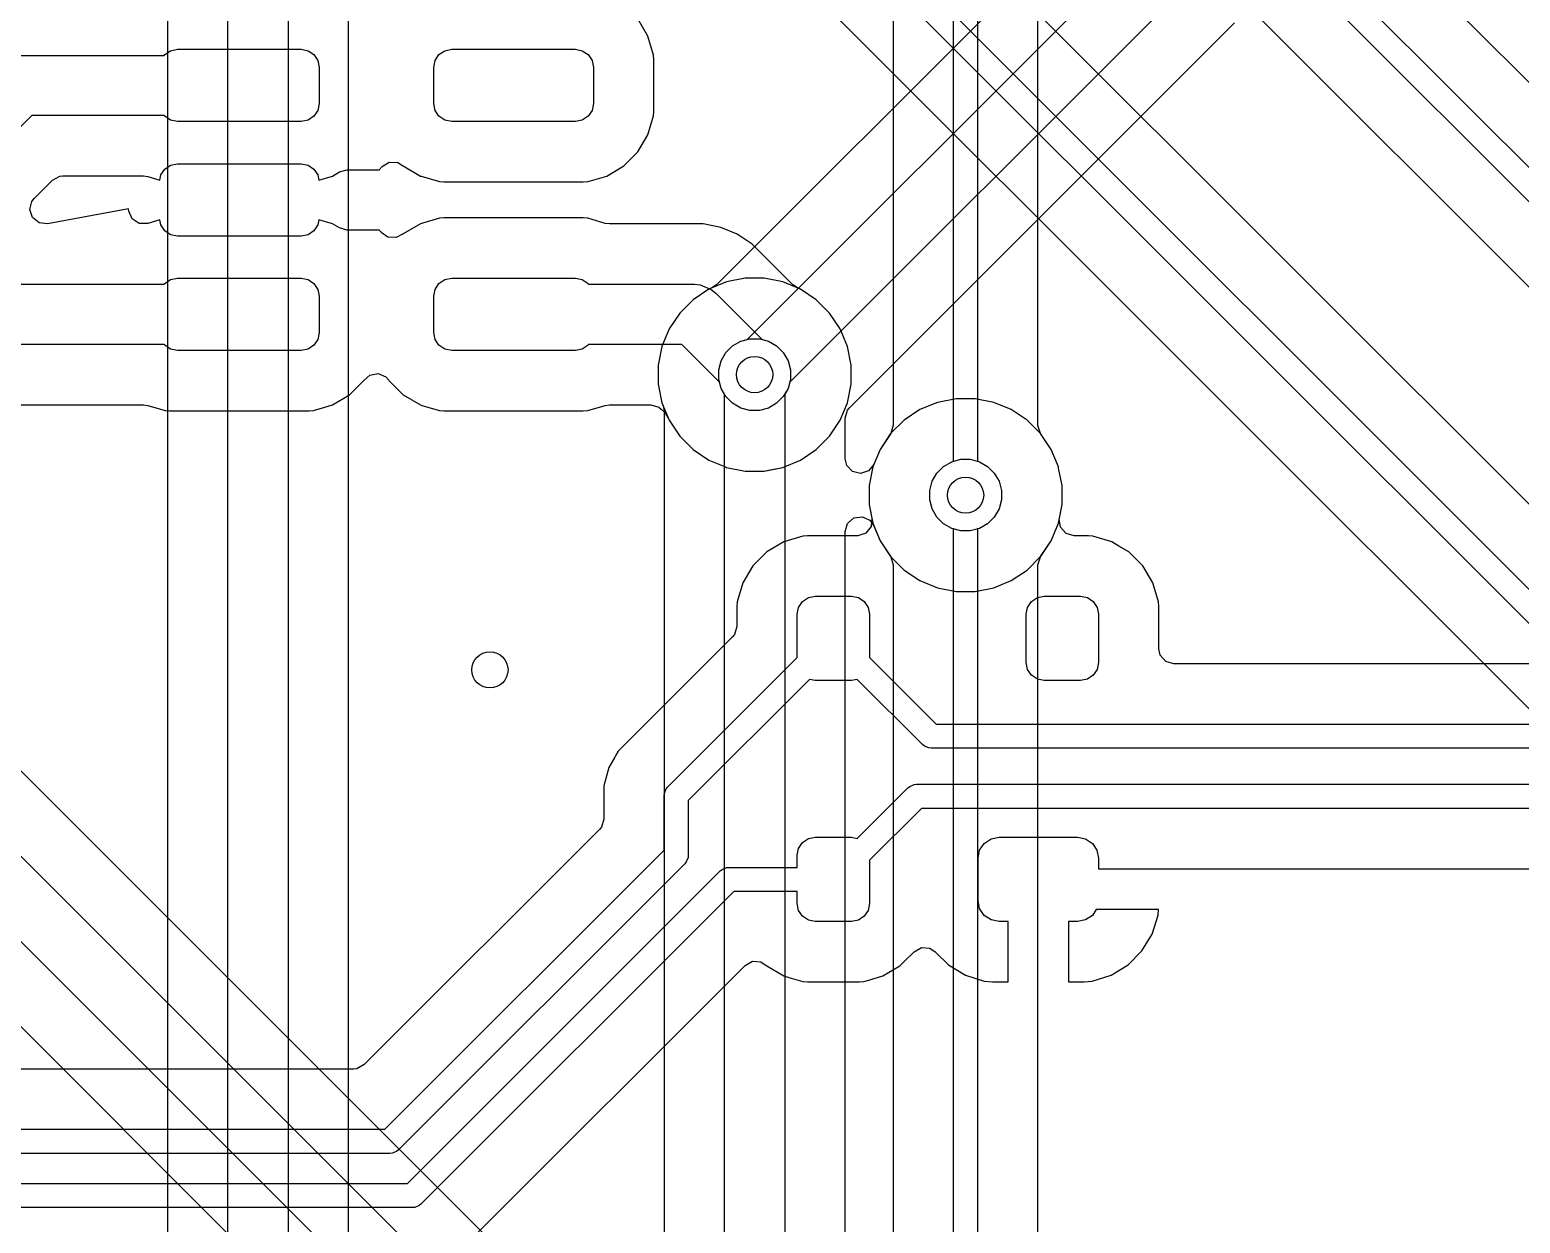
# Model space of a CAD drawing. Header units: inches. Extents: x 6.57 to 9.79, y -8.72 to -3.17.
# Drawn here: x 7.6668 to 8.1536, y -8.3481 to -7.9582 of the extents above; entities that cross this region are included whole.
import ezdxf

# ---------------------------------------------------------------- set-up
doc = ezdxf.new("R2010")
doc.units = ezdxf.units.IN
doc.header["$MEASUREMENT"] = 0
doc.layers.add('B.Cu', color=153, linetype='CONTINUOUS', true_color=0x4d7fc4)

msp = doc.modelspace()

# ---------------------------------------------------------------- linework, layer by layer
at = {"layer": 'B.Cu', "linetype": 'CONTINUOUS'}
for p, q in [((7.60236, -7.58695), (8.40403, -8.38861)), ((8.39961, -8.39534), (7.59564, -7.59137)), ((7.58419, -7.60778), (8.38788, -8.41147)), ((7.73153, -8.46972), (7.73153, -7.63335)), ((7.75121, -7.63335), (7.75121, -8.46564)), ((8.41076, -8.36748), (7.70466, -7.66139)), ((7.71182, -7.65793), (7.71182, -8.47263)), ((7.77092, -8.43844), (7.77092, -7.7528)), ((8.13949, -7.79313), (7.89113, -8.04149)), ((7.90109, -8.0594), (8.15249, -7.808)), ((8.16353, -7.8248), (7.91501, -8.07332)), ((7.99606, -7.84286), (8.45636, -8.30315)), ((8.45194, -8.30987), (7.98934, -7.84727)), ((7.97789, -7.86368), (8.43564, -8.32143)), ((7.97638, -7.8937), (7.97638, -8.09917)), ((7.99608, -8.08741), (7.99608, -7.89059)), ((7.9685, -8.09917), (7.9685, -7.89533)), ((7.9488, -7.90552), (7.9488, -8.08741)), ((8.46309, -8.28201), (8.13105, -7.94998)), ((7.86867, -7.96022), (7.86538, -7.95465)), ((8.01118, -8.00502), (8.06029, -7.95591)), ((7.87048, -7.96643), (7.86867, -7.96022)), ((7.66339, -7.96654), (7.71072, -7.96654)), ((7.71072, -7.96654), (7.71088, -7.9663)), ((7.71088, -7.9663), (7.7128, -7.96502)), ((7.7128, -7.96502), (7.71506, -7.96457)), ((7.71506, -7.96457), (7.75541, -7.96457)), ((7.75541, -7.96457), (7.75767, -7.96502)), ((7.75767, -7.96502), (7.75959, -7.9663)), ((7.75959, -7.9663), (7.76087, -7.96821)), ((7.76087, -7.96821), (7.76132, -7.97047)), ((7.79872, -7.97047), (7.79917, -7.96821)), ((7.79917, -7.96821), (7.80045, -7.9663)), ((7.80045, -7.9663), (7.80237, -7.96502)), ((7.80237, -7.96502), (7.80463, -7.96457)), ((7.80463, -7.96457), (7.84498, -7.96457)), ((7.84498, -7.96457), (7.84724, -7.96502)), ((7.84724, -7.96502), (7.84916, -7.9663)), ((7.84916, -7.9663), (7.85044, -7.96821)), ((7.85044, -7.96821), (7.85089, -7.97047)), ((7.87059, -7.96789), (7.87048, -7.96643)), ((7.87059, -7.98487), (7.87059, -7.96789)), ((7.76132, -7.97047), (7.76132, -7.98228)), ((7.79872, -7.98228), (7.79872, -7.97047)), ((7.85089, -7.97047), (7.85089, -7.98228)), ((7.76132, -7.98228), (7.76087, -7.98454)), ((7.79917, -7.98454), (7.79872, -7.98228)), ((7.85089, -7.98228), (7.85044, -7.98454)), ((7.66746, -7.98622), (7.61234, -8.04134)), ((7.71072, -7.98622), (7.66746, -7.98622)), ((7.71088, -7.98646), (7.71072, -7.98622)), ((7.7128, -7.98774), (7.71088, -7.98646)), ((7.75959, -7.98646), (7.75767, -7.98774)), ((7.76087, -7.98454), (7.75959, -7.98646)), ((7.80045, -7.98646), (7.79917, -7.98454)), ((7.80237, -7.98774), (7.80045, -7.98646)), ((7.84916, -7.98646), (7.84724, -7.98774)), ((7.85044, -7.98454), (7.84916, -7.98646)), ((7.86867, -7.99254), (7.87048, -7.98632)), ((7.87048, -7.98632), (7.87059, -7.98487)), ((7.71506, -7.98819), (7.7128, -7.98774)), ((7.75541, -7.98819), (7.71506, -7.98819)), ((7.75767, -7.98774), (7.75541, -7.98819)), ((7.80463, -7.98819), (7.80237, -7.98774)), ((7.84498, -7.98819), (7.80463, -7.98819)), ((7.84724, -7.98774), (7.84498, -7.98819)), ((7.86538, -7.9981), (7.86867, -7.99254)), ((7.7128, -8.00242), (7.71506, -8.00197)), ((7.71506, -8.00197), (7.75541, -8.00197)), ((7.75541, -8.00197), (7.75767, -8.00242)), ((7.78185, -8.0029), (7.78421, -8.00149)), ((7.78421, -8.00149), (7.78696, -8.00158)), ((7.78696, -8.00158), (7.78852, -8.00254)), ((7.8608, -8.00268), (7.86538, -7.9981)), ((7.67419, -8.00736), (7.67661, -8.00604)), ((7.67661, -8.00604), (7.67765, -8.00593)), ((7.67765, -8.00593), (7.70394, -8.00593)), ((7.70394, -8.00593), (7.70531, -8.00612)), ((7.70531, -8.00612), (7.70927, -8.00727)), ((7.70927, -8.00727), (7.7096, -8.00561)), ((7.7096, -8.00561), (7.71088, -8.0037)), ((7.71088, -8.0037), (7.7128, -8.00242)), ((7.75767, -8.00242), (7.75959, -8.0037)), ((7.75959, -8.0037), (7.76087, -8.00561)), ((7.76087, -8.00561), (7.7612, -8.00727)), ((7.7612, -8.00727), (7.76567, -8.00597)), ((7.76567, -8.00597), (7.76796, -8.00462)), ((7.76796, -8.00462), (7.77045, -8.00394)), ((7.77045, -8.00394), (7.7809, -8.00394)), ((7.7809, -8.00394), (7.78185, -8.0029)), ((7.78852, -8.00254), (7.78856, -8.00249)), ((7.78856, -8.00249), (7.7888, -8.00268)), ((7.7888, -8.00268), (7.7888, -8.00268)), ((7.7888, -8.00268), (7.79437, -8.00597)), ((7.79437, -8.00597), (7.79459, -8.00604)), ((7.79459, -8.00604), (7.80059, -8.00778)), ((7.85066, -8.0073), (7.85523, -8.00597)), ((7.85523, -8.00597), (7.8608, -8.00268)), ((8.00749, -8.00871), (8.01118, -8.00502)), ((7.66825, -8.0133), (7.67419, -8.00736)), ((7.80059, -8.00778), (7.80059, -8.00778)), ((7.80059, -8.00778), (7.80059, -8.00778)), ((7.80059, -8.00778), (7.80204, -8.00789)), ((7.80204, -8.00789), (7.80204, -8.00789)), ((7.80204, -8.00789), (7.84757, -8.00789)), ((7.84757, -8.00789), (7.84902, -8.00778)), ((7.84757, -8.00789), (7.84757, -8.00789)), ((7.84902, -8.00778), (7.85066, -8.0073)), ((7.84902, -8.00778), (7.84902, -8.00778)), ((7.84902, -8.00778), (7.84902, -8.00778)), ((7.93452, -8.08168), (8.00749, -8.00871)), ((7.66682, -8.01694), (7.66749, -8.01428)), ((7.66749, -8.01428), (7.66825, -8.0133)), ((7.69906, -8.01667), (7.67259, -8.02155)), ((7.69906, -8.01675), (7.69906, -8.01667)), ((7.69911, -8.01743), (7.69906, -8.01675)), ((7.6677, -8.01955), (7.66682, -8.01694)), ((7.66985, -8.02127), (7.6677, -8.01955)), ((7.67259, -8.02155), (7.66985, -8.02127)), ((7.70025, -8.01994), (7.69911, -8.01743)), ((7.70256, -8.02143), (7.70025, -8.01994)), ((7.70531, -8.02144), (7.70256, -8.02143)), ((7.70927, -8.02029), (7.70531, -8.02144)), ((7.7096, -8.02195), (7.70927, -8.02029)), ((7.7612, -8.02029), (7.76087, -8.02195)), ((7.76567, -8.02158), (7.7612, -8.02029)), ((7.76796, -8.02294), (7.76567, -8.02158)), ((7.76567, -8.02158), (7.76567, -8.02158)), ((7.79437, -8.02158), (7.7888, -8.02488)), ((7.80059, -8.01978), (7.79437, -8.02158)), ((7.79437, -8.02158), (7.79437, -8.02158)), ((7.80204, -8.01967), (7.80059, -8.01978)), ((7.80059, -8.01978), (7.80059, -8.01978)), ((7.84757, -8.01967), (7.80204, -8.01967)), ((7.80204, -8.01967), (7.80204, -8.01967)), ((7.84902, -8.01978), (7.84757, -8.01967)), ((7.84757, -8.01967), (7.84757, -8.01967)), ((7.85473, -8.02144), (7.84902, -8.01978)), ((7.84902, -8.01978), (7.84902, -8.01978)), ((7.8561, -8.02163), (7.85473, -8.02144)), ((7.88677, -8.02163), (7.8561, -8.02163)), ((7.89248, -8.02277), (7.88677, -8.02163)), ((7.88677, -8.02163), (7.88677, -8.02163)), ((7.71088, -8.02386), (7.7096, -8.02195)), ((7.7128, -8.02514), (7.71088, -8.02386)), ((7.71506, -8.02559), (7.7128, -8.02514)), ((7.75541, -8.02559), (7.71506, -8.02559)), ((7.75767, -8.02514), (7.75541, -8.02559)), ((7.75959, -8.02386), (7.75767, -8.02514)), ((7.76087, -8.02195), (7.75959, -8.02386)), ((7.77045, -8.02362), (7.76796, -8.02294)), ((7.7809, -8.02362), (7.77045, -8.02362)), ((7.78185, -8.02466), (7.7809, -8.02362)), ((7.78373, -8.02592), (7.78185, -8.02466)), ((7.78647, -8.02611), (7.78373, -8.02592)), ((7.78851, -8.025), (7.78647, -8.02611)), ((7.78856, -8.02507), (7.78851, -8.025)), ((7.7888, -8.02488), (7.78856, -8.02507)), ((7.89785, -8.025), (7.89248, -8.02277)), ((7.89248, -8.02277), (7.89248, -8.02277)), ((7.89979, -8.02629), (7.89785, -8.025)), ((7.90269, -8.02823), (7.89979, -8.02629)), ((7.89979, -8.02629), (7.89979, -8.02629)), ((7.91596, -8.04149), (7.90269, -8.02823)), ((7.90269, -8.02823), (7.90269, -8.02823)), ((7.71072, -8.04134), (7.71088, -8.0411)), ((7.71088, -8.0411), (7.7128, -8.03982)), ((7.7128, -8.03982), (7.71506, -8.03937)), ((7.71506, -8.03937), (7.75541, -8.03937)), ((7.75541, -8.03937), (7.75767, -8.03982)), ((7.75767, -8.03982), (7.75959, -8.0411)), ((7.75959, -8.0411), (7.76087, -8.04302)), ((7.79917, -8.04302), (7.80045, -8.0411)), ((7.80045, -8.0411), (7.80237, -8.03982)), ((7.80237, -8.03982), (7.80463, -8.03937)), ((7.80463, -8.03937), (7.84498, -8.03937)), ((7.84498, -8.03937), (7.84724, -8.03982)), ((7.84724, -8.03982), (7.84916, -8.0411)), ((7.84916, -8.0411), (7.84932, -8.04134)), ((7.89435, -8.04056), (7.88862, -8.04294)), ((7.89435, -8.04056), (7.88862, -8.04294)), ((7.90044, -8.03935), (7.89435, -8.04056)), ((7.90044, -8.03935), (7.89435, -8.04056)), ((7.89435, -8.04056), (7.89435, -8.04056)), ((7.89435, -8.04056), (7.89435, -8.04056)), ((7.90665, -8.03935), (7.90044, -8.03935)), ((7.90044, -8.03935), (7.90044, -8.03935)), ((7.90665, -8.03935), (7.90044, -8.03935)), ((7.90044, -8.03935), (7.90044, -8.03935)), ((7.91274, -8.04056), (7.90665, -8.03935)), ((7.90665, -8.03935), (7.90665, -8.03935)), ((7.91274, -8.04056), (7.90665, -8.03935)), ((7.90665, -8.03935), (7.90665, -8.03935)), ((7.91847, -8.04294), (7.91274, -8.04056)), ((7.91274, -8.04056), (7.91274, -8.04056)), ((7.91847, -8.04294), (7.91274, -8.04056)), ((7.91274, -8.04056), (7.91274, -8.04056)), ((7.61234, -8.04134), (7.71072, -8.04134)), ((7.76087, -8.04302), (7.76132, -8.04528)), ((7.76132, -8.04528), (7.76132, -8.05709)), ((7.79872, -8.04528), (7.79917, -8.04302)), ((7.79872, -8.05709), (7.79872, -8.04528)), ((7.84932, -8.04134), (7.88386, -8.04134)), ((7.88861, -8.04294), (7.88345, -8.04639)), ((7.88861, -8.04294), (7.88345, -8.04639)), ((7.88861, -8.04294), (7.88345, -8.04639)), ((7.88386, -8.04134), (7.88578, -8.04153)), ((7.88578, -8.04153), (7.88933, -8.043)), ((7.88955, -8.04255), (7.88861, -8.04294)), ((7.88862, -8.04294), (7.88861, -8.04294)), ((7.88861, -8.04294), (7.88861, -8.04294)), ((7.88862, -8.04294), (7.88861, -8.04294)), ((7.88933, -8.043), (7.88933, -8.043)), ((7.88933, -8.043), (7.89082, -8.04422)), ((7.89113, -8.04149), (7.88955, -8.04255)), ((7.89082, -8.04422), (7.906, -8.0594)), ((7.91754, -8.04255), (7.91596, -8.04149)), ((7.91847, -8.04294), (7.91754, -8.04255)), ((7.92363, -8.04639), (7.91847, -8.04294)), ((7.91847, -8.04294), (7.91847, -8.04294)), ((7.92363, -8.04639), (7.91847, -8.04294)), ((7.91847, -8.04294), (7.91847, -8.04294)), ((7.92363, -8.04639), (7.91847, -8.04294)), ((7.91847, -8.04294), (7.91847, -8.04294)), ((7.87906, -8.05078), (7.87561, -8.05594)), ((7.87906, -8.05078), (7.87561, -8.05594)), ((7.87906, -8.05078), (7.87561, -8.05594)), ((7.88345, -8.04639), (7.87906, -8.05078)), ((7.88345, -8.04639), (7.87906, -8.05078)), ((7.88345, -8.04639), (7.87906, -8.05078)), ((7.87906, -8.05078), (7.87906, -8.05078)), ((7.87906, -8.05078), (7.87906, -8.05078)), ((7.87906, -8.05078), (7.87906, -8.05078)), ((7.88345, -8.04639), (7.88345, -8.04639)), ((7.88345, -8.04639), (7.88345, -8.04639)), ((7.88345, -8.04639), (7.88345, -8.04639)), ((7.92802, -8.05078), (7.92363, -8.04639)), ((7.92363, -8.04639), (7.92363, -8.04639)), ((7.92802, -8.05078), (7.92363, -8.04639)), ((7.92363, -8.04639), (7.92363, -8.04639)), ((7.92802, -8.05078), (7.92363, -8.04639)), ((7.92363, -8.04639), (7.92363, -8.04639)), ((7.93147, -8.05594), (7.92802, -8.05078)), ((7.92802, -8.05078), (7.92802, -8.05078)), ((7.93147, -8.05594), (7.92802, -8.05078)), ((7.92802, -8.05078), (7.92802, -8.05078)), ((7.93147, -8.05594), (7.92802, -8.05078)), ((7.92802, -8.05078), (7.92802, -8.05078)), ((7.76087, -8.05935), (7.75959, -8.06126)), ((7.76132, -8.05709), (7.76087, -8.05935)), ((7.79917, -8.05935), (7.79872, -8.05709)), ((7.80045, -8.06126), (7.79917, -8.05935)), ((7.87561, -8.05594), (7.87324, -8.06167)), ((7.87561, -8.05594), (7.87324, -8.06167)), ((7.87561, -8.05594), (7.87324, -8.06167)), ((7.87561, -8.05594), (7.87561, -8.05594)), ((7.87561, -8.05594), (7.87561, -8.05594)), ((7.87561, -8.05594), (7.87561, -8.05594)), ((7.89635, -8.0615), (7.89902, -8.05995)), ((7.89635, -8.0615), (7.89902, -8.05995)), ((7.89635, -8.0615), (7.89902, -8.05995)), ((7.89902, -8.05995), (7.902, -8.05916)), ((7.89902, -8.05995), (7.902, -8.05916)), ((7.89902, -8.05995), (7.90109, -8.0594)), ((7.902, -8.05916), (7.90508, -8.05916)), ((7.902, -8.05916), (7.90508, -8.05916)), ((7.90508, -8.05916), (7.90806, -8.05995)), ((7.90508, -8.05916), (7.90806, -8.05995)), ((7.906, -8.0594), (7.90806, -8.05995)), ((7.90806, -8.05995), (7.91073, -8.0615)), ((7.90806, -8.05995), (7.91073, -8.0615)), ((7.90806, -8.05995), (7.91073, -8.0615)), ((7.93278, -8.05908), (7.93147, -8.05594)), ((7.93147, -8.05594), (7.93147, -8.05594)), ((7.93278, -8.05908), (7.93147, -8.05594)), ((7.93147, -8.05594), (7.93147, -8.05594)), ((7.93278, -8.05908), (7.93147, -8.05594)), ((7.93147, -8.05594), (7.93147, -8.05594)), ((7.93385, -8.06167), (7.93278, -8.05908)), ((7.93385, -8.06167), (7.93278, -8.05908)), ((7.93385, -8.06167), (7.93278, -8.05908)), ((7.71072, -8.06102), (7.58858, -8.06102)), ((7.71088, -8.06126), (7.71072, -8.06102)), ((7.7128, -8.06254), (7.71088, -8.06126)), ((7.71506, -8.06299), (7.7128, -8.06254)), ((7.75541, -8.06299), (7.71506, -8.06299)), ((7.75767, -8.06254), (7.75541, -8.06299)), ((7.75959, -8.06126), (7.75767, -8.06254)), ((7.80237, -8.06254), (7.80045, -8.06126)), ((7.80463, -8.06299), (7.80237, -8.06254)), ((7.84498, -8.06299), (7.80463, -8.06299)), ((7.84724, -8.06254), (7.84498, -8.06299)), ((7.84916, -8.06126), (7.84724, -8.06254)), ((7.84932, -8.06102), (7.84916, -8.06126)), ((7.87978, -8.06102), (7.84932, -8.06102)), ((7.87324, -8.06167), (7.87203, -8.06776)), ((7.87324, -8.06167), (7.87203, -8.06776)), ((7.87324, -8.06167), (7.87203, -8.06776)), ((7.87324, -8.06167), (7.87324, -8.06167)), ((7.87324, -8.06167), (7.87324, -8.06167)), ((7.87324, -8.06167), (7.87324, -8.06167)), ((7.89208, -8.07332), (7.87978, -8.06102)), ((7.89263, -8.06635), (7.89417, -8.06368)), ((7.89263, -8.06635), (7.89417, -8.06368)), ((7.89263, -8.06635), (7.89417, -8.06368)), ((7.89417, -8.06368), (7.89635, -8.0615)), ((7.89417, -8.06368), (7.89635, -8.0615)), ((7.89417, -8.06368), (7.89635, -8.0615)), ((7.91073, -8.0615), (7.91291, -8.06368)), ((7.91073, -8.0615), (7.91291, -8.06368)), ((7.91073, -8.0615), (7.91291, -8.06368)), ((7.91291, -8.06368), (7.91446, -8.06635)), ((7.91291, -8.06368), (7.91446, -8.06635)), ((7.91291, -8.06368), (7.91446, -8.06635)), ((7.93506, -8.06776), (7.93385, -8.06167)), ((7.93385, -8.06167), (7.93385, -8.06167)), ((7.93506, -8.06776), (7.93385, -8.06167)), ((7.93385, -8.06167), (7.93385, -8.06167)), ((7.93506, -8.06776), (7.93385, -8.06167)), ((7.93385, -8.06167), (7.93385, -8.06167)), ((7.87203, -8.06776), (7.87203, -8.07397)), ((7.87203, -8.06776), (7.87203, -8.07397)), ((7.87203, -8.06776), (7.87203, -8.07397)), ((7.89183, -8.06932), (7.89263, -8.06635)), ((7.89183, -8.06932), (7.89263, -8.06635)), ((7.89183, -8.06932), (7.89263, -8.06635)), ((7.89183, -8.07241), (7.89183, -8.06932)), ((7.89183, -8.07241), (7.89183, -8.06932)), ((7.89183, -8.07241), (7.89183, -8.06932)), ((7.91446, -8.06635), (7.91525, -8.06932)), ((7.91446, -8.06635), (7.91525, -8.06932)), ((7.91446, -8.06635), (7.91525, -8.06932)), ((7.91525, -8.06932), (7.91525, -8.07241)), ((7.91525, -8.06932), (7.91525, -8.07241)), ((7.91525, -8.06932), (7.91525, -8.07241)), ((7.93506, -8.07397), (7.93506, -8.06776)), ((7.93506, -8.06776), (7.93506, -8.06776)), ((7.93506, -8.06776), (7.93506, -8.06776)), ((7.93506, -8.07397), (7.93506, -8.06776)), ((7.93506, -8.06776), (7.93506, -8.06776)), ((7.93506, -8.06776), (7.93506, -8.06776)), ((7.93506, -8.07397), (7.93506, -8.06776)), ((7.93506, -8.06776), (7.93506, -8.06776)), ((7.93506, -8.06776), (7.93506, -8.06776)), ((7.77123, -8.07748), (7.77581, -8.07291)), ((7.77581, -8.07291), (7.77582, -8.0729)), ((7.77582, -8.0729), (7.77583, -8.07289)), ((7.77583, -8.07289), (7.776, -8.07267)), ((7.776, -8.07267), (7.77603, -8.07269)), ((7.77603, -8.07269), (7.77783, -8.07102)), ((7.77783, -8.07102), (7.78053, -8.07053)), ((7.78053, -8.07053), (7.78308, -8.07158)), ((7.78308, -8.07158), (7.78403, -8.07267)), ((7.78403, -8.07267), (7.78404, -8.07267)), ((7.78404, -8.07267), (7.7842, -8.07287)), ((7.7842, -8.07287), (7.78422, -8.0729)), ((7.78422, -8.0729), (7.78423, -8.07291)), ((7.78423, -8.07291), (7.78423, -8.07291)), ((7.78423, -8.07291), (7.78423, -8.07291)), ((7.78423, -8.07291), (7.7888, -8.07748)), ((7.87203, -8.07397), (7.87324, -8.08006)), ((7.87203, -8.07397), (7.87324, -8.08006)), ((7.87203, -8.07397), (7.87324, -8.08006)), ((7.89263, -8.07539), (7.89183, -8.07241)), ((7.89263, -8.07539), (7.89183, -8.07241)), ((7.89263, -8.07539), (7.89183, -8.07241)), ((7.89263, -8.07539), (7.89208, -8.07332)), ((7.91525, -8.07241), (7.91446, -8.07539)), ((7.91525, -8.07241), (7.91446, -8.07539)), ((7.91525, -8.07241), (7.91446, -8.07539)), ((7.91501, -8.07332), (7.91446, -8.07539)), ((7.93385, -8.08006), (7.93506, -8.07397)), ((7.93385, -8.08006), (7.93506, -8.07397)), ((7.93385, -8.08006), (7.93506, -8.07397)), ((7.76567, -8.08078), (7.77123, -8.07748)), ((7.7888, -8.07748), (7.7888, -8.07748)), ((7.7888, -8.07748), (7.7888, -8.07748)), ((7.7888, -8.07748), (7.79437, -8.08078)), ((7.87324, -8.08006), (7.87324, -8.08006)), ((7.87324, -8.08006), (7.87561, -8.08579)), ((7.87324, -8.08006), (7.87324, -8.08006)), ((7.87324, -8.08006), (7.87362, -8.08099)), ((7.87324, -8.08006), (7.87324, -8.08006)), ((7.87324, -8.08006), (7.87561, -8.08579)), ((7.89417, -8.07806), (7.89263, -8.07539)), ((7.89417, -8.07806), (7.89263, -8.07539)), ((7.8937, -8.07724), (7.89263, -8.07539)), ((7.89417, -8.07806), (7.89263, -8.07539)), ((7.8937, -8.37945), (7.8937, -8.07724)), ((7.89635, -8.08024), (7.89417, -8.07806)), ((7.89635, -8.08024), (7.89417, -8.07806)), ((7.89635, -8.08024), (7.89417, -8.07806)), ((7.91291, -8.07806), (7.91073, -8.08024)), ((7.91291, -8.07806), (7.91073, -8.08024)), ((7.91291, -8.07806), (7.91073, -8.08024)), ((7.91446, -8.07539), (7.91291, -8.07806)), ((7.91446, -8.07539), (7.91291, -8.07806)), ((7.91446, -8.07539), (7.91291, -8.07806)), ((7.91446, -8.07539), (7.91339, -8.07724)), ((7.91339, -8.07724), (7.91339, -8.37945)), ((7.93147, -8.08579), (7.93385, -8.08006)), ((7.93147, -8.08579), (7.93385, -8.08006)), ((7.93147, -8.08579), (7.93385, -8.08006)), ((7.96325, -8.07993), (7.95751, -8.08231)), ((7.96325, -8.07993), (7.95751, -8.08231)), ((7.96325, -8.07993), (7.95751, -8.08231)), ((7.96934, -8.07872), (7.96325, -8.07993)), ((7.96934, -8.07872), (7.96325, -8.07993)), ((7.96934, -8.07872), (7.96325, -8.07993)), ((7.96325, -8.07993), (7.96325, -8.07993)), ((7.96325, -8.07993), (7.96325, -8.07993)), ((7.96325, -8.07993), (7.96325, -8.07993)), ((7.97554, -8.07872), (7.96934, -8.07872)), ((7.96934, -8.07872), (7.96934, -8.07872)), ((7.97554, -8.07872), (7.96934, -8.07872)), ((7.96934, -8.07872), (7.96934, -8.07872)), ((7.97554, -8.07872), (7.96934, -8.07872)), ((7.96934, -8.07872), (7.96934, -8.07872)), ((7.97554, -8.07872), (7.97554, -8.07872)), ((7.97554, -8.07872), (7.97554, -8.07872)), ((7.97554, -8.07872), (7.97554, -8.07872)), ((7.98163, -8.07993), (7.97554, -8.07872)), ((7.98163, -8.07993), (7.97554, -8.07872)), ((7.98163, -8.07993), (7.97554, -8.07872)), ((7.98737, -8.08231), (7.98163, -8.07993)), ((7.98163, -8.07993), (7.98163, -8.07993)), ((7.98737, -8.08231), (7.98163, -8.07993)), ((7.98163, -8.07993), (7.98163, -8.07993)), ((7.98737, -8.08231), (7.98163, -8.07993)), ((7.98163, -8.07993), (7.98163, -8.07993)), ((7.59149, -8.08073), (7.70394, -8.08073)), ((7.70394, -8.08073), (7.70531, -8.08092)), ((7.70531, -8.08092), (7.71102, -8.08258)), ((7.71102, -8.08258), (7.71102, -8.08258)), ((7.71102, -8.08258), (7.71102, -8.08258)), ((7.71102, -8.08258), (7.71247, -8.0827)), ((7.71247, -8.0827), (7.71247, -8.0827)), ((7.71247, -8.0827), (7.758, -8.0827)), ((7.758, -8.0827), (7.75945, -8.08258)), ((7.758, -8.0827), (7.758, -8.0827)), ((7.75945, -8.08258), (7.76317, -8.0815)), ((7.75945, -8.08258), (7.75945, -8.08258)), ((7.75945, -8.08258), (7.75945, -8.08258)), ((7.76317, -8.0815), (7.76567, -8.08078)), ((7.79437, -8.08078), (7.79482, -8.08091)), ((7.79482, -8.08091), (7.80059, -8.08258)), ((7.80059, -8.08258), (7.80059, -8.08258)), ((7.80059, -8.08258), (7.80059, -8.08258)), ((7.80059, -8.08258), (7.80204, -8.0827)), ((7.80204, -8.0827), (7.80204, -8.0827)), ((7.80204, -8.0827), (7.84757, -8.0827)), ((7.84757, -8.0827), (7.84902, -8.08258)), ((7.84757, -8.0827), (7.84757, -8.0827)), ((7.84902, -8.08258), (7.85473, -8.08092)), ((7.84902, -8.08258), (7.84902, -8.08258)), ((7.84902, -8.08258), (7.84902, -8.08258)), ((7.85473, -8.08092), (7.8561, -8.08073)), ((7.8561, -8.08073), (7.8696, -8.08073)), ((7.8696, -8.08073), (7.87224, -8.0815)), ((7.87224, -8.0815), (7.87305, -8.08216)), ((7.87305, -8.08216), (7.87417, -8.08328)), ((7.87362, -8.08099), (7.874, -8.08286)), ((7.874, -8.08286), (7.874, -8.37383)), ((7.87417, -8.08328), (7.87523, -8.08486)), ((7.87523, -8.08486), (7.87561, -8.08579)), ((7.89902, -8.08178), (7.89635, -8.08024)), ((7.89902, -8.08178), (7.89635, -8.08024)), ((7.89902, -8.08178), (7.89635, -8.08024)), ((7.902, -8.08258), (7.89902, -8.08178)), ((7.902, -8.08258), (7.89902, -8.08178)), ((7.902, -8.08258), (7.89902, -8.08178)), ((7.90508, -8.08258), (7.902, -8.08258)), ((7.90508, -8.08258), (7.902, -8.08258)), ((7.90508, -8.08258), (7.902, -8.08258)), ((7.90806, -8.08178), (7.90508, -8.08258)), ((7.90806, -8.08178), (7.90508, -8.08258)), ((7.90806, -8.08178), (7.90508, -8.08258)), ((7.91073, -8.08024), (7.90806, -8.08178)), ((7.91073, -8.08024), (7.90806, -8.08178)), ((7.91073, -8.08024), (7.90806, -8.08178)), ((7.93309, -8.08513), (7.93387, -8.08249)), ((7.93387, -8.08249), (7.93452, -8.08168)), ((7.95751, -8.08231), (7.95235, -8.08576)), ((7.95751, -8.08231), (7.95235, -8.08576)), ((7.95751, -8.08231), (7.95235, -8.08576)), ((7.95751, -8.08231), (7.95751, -8.08231)), ((7.95751, -8.08231), (7.95751, -8.08231)), ((7.95751, -8.08231), (7.95751, -8.08231)), ((7.99253, -8.08576), (7.98737, -8.08231)), ((7.98737, -8.08231), (7.98737, -8.08231)), ((7.99253, -8.08576), (7.98737, -8.08231)), ((7.98737, -8.08231), (7.98737, -8.08231)), ((7.99253, -8.08576), (7.98737, -8.08231)), ((7.98737, -8.08231), (7.98737, -8.08231)), ((7.87561, -8.08579), (7.87561, -8.08579)), ((7.87561, -8.08579), (7.87906, -8.09096)), ((7.87561, -8.08579), (7.87561, -8.08579)), ((7.87561, -8.08579), (7.87906, -8.09096)), ((7.87561, -8.08579), (7.87561, -8.08579)), ((7.87561, -8.08579), (7.87906, -8.09096)), ((7.92802, -8.09096), (7.93147, -8.08579)), ((7.92802, -8.09096), (7.93147, -8.08579)), ((7.92802, -8.09096), (7.93147, -8.08579)), ((7.93309, -8.09834), (7.93309, -8.08513)), ((7.95235, -8.08576), (7.94796, -8.09015)), ((7.95235, -8.08576), (7.94796, -8.09015)), ((7.95235, -8.08576), (7.94796, -8.09015)), ((7.9488, -8.08741), (7.94802, -8.09005)), ((7.95235, -8.08576), (7.95235, -8.08576)), ((7.95235, -8.08576), (7.95235, -8.08576)), ((7.95235, -8.08576), (7.95235, -8.08576)), ((7.99692, -8.09015), (7.99253, -8.08576)), ((7.99253, -8.08576), (7.99253, -8.08576)), ((7.99692, -8.09015), (7.99253, -8.08576)), ((7.99253, -8.08576), (7.99253, -8.08576)), ((7.99692, -8.09015), (7.99253, -8.08576)), ((7.99253, -8.08576), (7.99253, -8.08576)), ((7.99608, -8.0875), (7.99608, -8.08741)), ((7.99691, -8.09012), (7.99608, -8.0875)), ((7.87906, -8.09096), (7.87906, -8.09096)), ((7.87906, -8.09096), (7.88345, -8.09535)), ((7.87906, -8.09096), (7.87906, -8.09096)), ((7.87906, -8.09096), (7.88345, -8.09535)), ((7.87906, -8.09096), (7.87906, -8.09096)), ((7.87906, -8.09096), (7.88345, -8.09535)), ((7.92363, -8.09535), (7.92802, -8.09096)), ((7.92363, -8.09535), (7.92802, -8.09096)), ((7.92363, -8.09535), (7.92802, -8.09096)), ((7.94798, -8.09012), (7.94451, -8.09531)), ((7.94796, -8.09015), (7.94451, -8.09531)), ((7.94796, -8.09015), (7.94451, -8.09531)), ((7.94796, -8.09015), (7.94451, -8.09531)), ((7.94796, -8.09015), (7.94796, -8.09015)), ((7.94796, -8.09015), (7.94796, -8.09015)), ((7.94796, -8.09015), (7.94796, -8.09015)), ((7.94802, -8.09005), (7.94798, -8.09012)), ((8.00037, -8.09531), (7.99691, -8.09012)), ((8.00037, -8.09531), (7.99692, -8.09015)), ((7.99692, -8.09015), (7.99692, -8.09015)), ((8.00037, -8.09531), (7.99692, -8.09015)), ((7.99692, -8.09015), (7.99692, -8.09015)), ((8.00037, -8.09531), (7.99692, -8.09015)), ((7.99692, -8.09015), (7.99692, -8.09015)), ((7.53296, -8.09733), (8.08721, -8.65157)), ((7.88345, -8.09535), (7.88345, -8.09535)), ((7.88345, -8.09535), (7.88861, -8.09879)), ((7.88345, -8.09535), (7.88345, -8.09535)), ((7.88345, -8.09535), (7.88861, -8.09879)), ((7.88345, -8.09535), (7.88345, -8.09535)), ((7.88345, -8.09535), (7.88861, -8.09879)), ((7.88861, -8.09879), (7.88862, -8.0988)), ((7.88861, -8.09879), (7.88862, -8.0988)), ((7.88861, -8.09879), (7.88862, -8.0988)), ((7.88862, -8.0988), (7.89404, -8.10104)), ((7.88862, -8.0988), (7.89404, -8.10104)), ((7.88862, -8.0988), (7.89404, -8.10104)), ((7.91274, -8.10117), (7.91847, -8.0988)), ((7.91274, -8.10117), (7.91847, -8.0988)), ((7.91274, -8.10117), (7.91847, -8.0988)), ((7.91847, -8.0988), (7.92363, -8.09535)), ((7.91847, -8.0988), (7.92363, -8.09535)), ((7.91847, -8.0988), (7.92363, -8.09535)), ((7.93361, -8.10052), (7.93309, -8.09834)), ((7.94451, -8.09531), (7.94214, -8.10104)), ((7.94451, -8.09531), (7.94214, -8.10104)), ((7.94451, -8.09531), (7.94214, -8.10104)), ((7.94451, -8.09531), (7.94248, -8.10021)), ((7.94451, -8.09531), (7.94451, -8.09531)), ((7.94451, -8.09531), (7.94451, -8.09531)), ((7.94451, -8.09531), (7.94451, -8.09531)), ((7.94451, -8.09531), (7.94451, -8.09531)), ((7.96525, -8.10087), (7.96792, -8.09932)), ((7.96525, -8.10087), (7.96792, -8.09932)), ((7.96525, -8.10087), (7.96792, -8.09932)), ((7.96525, -8.10087), (7.96792, -8.09932)), ((7.96792, -8.09932), (7.9709, -8.09853)), ((7.96792, -8.09932), (7.9709, -8.09853)), ((7.96792, -8.09932), (7.9709, -8.09853)), ((7.96792, -8.09932), (7.9685, -8.09917)), ((7.9709, -8.09853), (7.97398, -8.09853)), ((7.9709, -8.09853), (7.97398, -8.09853)), ((7.9709, -8.09853), (7.97398, -8.09853)), ((7.97398, -8.09853), (7.97696, -8.09932)), ((7.97398, -8.09853), (7.97696, -8.09932)), ((7.97398, -8.09853), (7.97696, -8.09932)), ((7.97638, -8.09917), (7.97696, -8.09932)), ((7.97696, -8.09932), (7.97963, -8.10087)), ((7.97696, -8.09932), (7.97963, -8.10087)), ((7.97696, -8.09932), (7.97963, -8.10087)), ((7.97696, -8.09932), (7.97963, -8.10087)), ((8.00039, -8.09535), (8.00037, -8.09531)), ((8.00037, -8.09531), (8.00037, -8.09531)), ((8.00039, -8.09535), (8.00037, -8.09531)), ((8.00037, -8.09531), (8.00037, -8.09531)), ((8.0024, -8.10021), (8.00037, -8.09531)), ((8.00037, -8.09531), (8.00037, -8.09531)), ((8.00039, -8.09535), (8.00037, -8.09531)), ((8.00037, -8.09531), (8.00037, -8.09531)), ((8.00275, -8.10104), (8.00039, -8.09535)), ((8.00275, -8.10104), (8.00039, -8.09535)), ((8.00275, -8.10104), (8.00039, -8.09535)), ((7.89404, -8.10104), (7.89435, -8.10117)), ((7.89404, -8.10104), (7.89435, -8.10117)), ((7.89404, -8.10104), (7.89435, -8.10117)), ((7.89435, -8.10117), (7.90044, -8.10238)), ((7.89435, -8.10117), (7.90044, -8.10238)), ((7.89435, -8.10117), (7.90044, -8.10238)), ((7.90044, -8.10238), (7.90044, -8.10238)), ((7.90044, -8.10238), (7.90044, -8.10238)), ((7.90044, -8.10238), (7.90665, -8.10238)), ((7.90044, -8.10238), (7.90044, -8.10238)), ((7.90044, -8.10238), (7.90044, -8.10238)), ((7.90044, -8.10238), (7.90665, -8.10238)), ((7.90044, -8.10238), (7.90044, -8.10238)), ((7.90044, -8.10238), (7.90044, -8.10238)), ((7.90044, -8.10238), (7.90665, -8.10238)), ((7.90665, -8.10238), (7.91274, -8.10117)), ((7.90665, -8.10238), (7.90705, -8.1023)), ((7.90665, -8.10238), (7.90705, -8.1023)), ((7.90665, -8.10238), (7.90665, -8.10238)), ((7.90665, -8.10238), (7.90665, -8.10238)), ((7.90665, -8.10238), (7.90665, -8.10238)), ((7.90705, -8.1023), (7.90804, -8.1021)), ((7.90705, -8.1023), (7.90804, -8.1021)), ((7.90804, -8.1021), (7.9115, -8.10142)), ((7.90804, -8.1021), (7.9115, -8.10142)), ((7.90804, -8.1021), (7.90804, -8.1021)), ((7.90804, -8.1021), (7.90804, -8.1021)), ((7.9115, -8.10142), (7.91274, -8.10117)), ((7.9115, -8.10142), (7.91274, -8.10117)), ((7.93548, -8.10254), (7.93361, -8.10052)), ((7.93815, -8.10322), (7.93548, -8.10254)), ((7.94076, -8.10235), (7.93815, -8.10322)), ((7.94248, -8.10021), (7.94076, -8.10235)), ((7.94214, -8.10104), (7.94093, -8.10713)), ((7.94214, -8.10104), (7.94093, -8.10713)), ((7.94214, -8.10104), (7.94093, -8.10713)), ((7.94214, -8.10104), (7.94214, -8.10104)), ((7.94214, -8.10104), (7.94214, -8.10104)), ((7.94214, -8.10104), (7.94214, -8.10104)), ((7.96153, -8.10572), (7.96307, -8.10305)), ((7.96153, -8.10572), (7.96307, -8.10305)), ((7.96153, -8.10572), (7.96307, -8.10305)), ((7.96153, -8.10572), (7.96307, -8.10305)), ((7.96307, -8.10305), (7.96525, -8.10087)), ((7.96307, -8.10305), (7.96525, -8.10087)), ((7.96307, -8.10305), (7.96525, -8.10087)), ((7.96307, -8.10305), (7.96525, -8.10087)), ((7.97963, -8.10087), (7.98181, -8.10305)), ((7.97963, -8.10087), (7.98181, -8.10305)), ((7.97963, -8.10087), (7.98181, -8.10305)), ((7.97963, -8.10087), (7.98181, -8.10305)), ((7.98181, -8.10305), (7.98335, -8.10572)), ((7.98181, -8.10305), (7.98335, -8.10572)), ((7.98181, -8.10305), (7.98335, -8.10572)), ((7.98181, -8.10305), (7.98335, -8.10572)), ((8.00275, -8.10104), (8.0024, -8.10021)), ((8.00282, -8.10142), (8.00275, -8.10104)), ((8.00282, -8.10142), (8.00275, -8.10104)), ((8.00282, -8.10142), (8.00275, -8.10104)), ((8.00282, -8.10142), (8.00275, -8.10104)), ((8.00396, -8.10713), (8.00282, -8.10142)), ((8.00396, -8.10713), (8.00282, -8.10142)), ((8.00396, -8.10713), (8.00282, -8.10142)), ((8.00396, -8.10713), (8.00282, -8.10142)), ((7.86629, -8.40279), (7.57063, -8.10713)), ((7.94093, -8.10713), (7.94093, -8.10713)), ((7.94093, -8.10713), (7.94093, -8.11334)), ((7.94093, -8.10713), (7.94093, -8.11334)), ((7.94093, -8.10713), (7.94093, -8.11334)), ((7.96073, -8.10869), (7.96153, -8.10572)), ((7.96073, -8.10869), (7.96153, -8.10572)), ((7.96073, -8.10869), (7.96153, -8.10572)), ((7.96073, -8.10869), (7.96153, -8.10572)), ((7.96073, -8.11178), (7.96073, -8.10869)), ((7.96073, -8.11178), (7.96073, -8.10869)), ((7.96073, -8.11178), (7.96073, -8.10869)), ((7.96073, -8.11178), (7.96073, -8.10869)), ((7.98335, -8.10572), (7.98415, -8.10869)), ((7.98335, -8.10572), (7.98415, -8.10869)), ((7.98335, -8.10572), (7.98415, -8.10869)), ((7.98335, -8.10572), (7.98415, -8.10869)), ((7.98415, -8.10869), (7.98415, -8.11178)), ((7.98415, -8.10869), (7.98415, -8.11178)), ((7.98415, -8.10869), (7.98415, -8.11178)), ((7.98415, -8.10869), (7.98415, -8.11178)), ((8.00396, -8.11334), (8.00396, -8.10713)), ((8.00396, -8.10713), (8.00396, -8.10713)), ((8.00396, -8.11334), (8.00396, -8.10713)), ((8.00396, -8.10713), (8.00396, -8.10713)), ((8.00396, -8.10713), (8.00396, -8.10713)), ((8.00396, -8.11334), (8.00396, -8.10713)), ((8.00396, -8.10713), (8.00396, -8.10713)), ((8.00396, -8.10713), (8.00396, -8.10713)), ((8.00396, -8.11334), (8.00396, -8.10713)), ((8.00396, -8.10713), (8.00396, -8.10713)), ((8.00396, -8.10713), (8.00396, -8.10713)), ((8.07617, -8.66838), (7.51904, -8.11125)), ((7.94093, -8.11334), (7.94093, -8.11334)), ((7.94093, -8.11334), (7.94093, -8.11334)), ((7.94093, -8.11334), (7.9418, -8.11774)), ((7.94093, -8.11334), (7.94214, -8.11943)), ((7.94093, -8.11334), (7.94214, -8.11943)), ((7.96153, -8.11476), (7.96073, -8.11178)), ((7.96153, -8.11476), (7.96073, -8.11178)), ((7.96153, -8.11476), (7.96073, -8.11178)), ((7.96153, -8.11476), (7.96073, -8.11178)), ((7.98415, -8.11178), (7.98335, -8.11476)), ((7.98415, -8.11178), (7.98335, -8.11476)), ((7.98415, -8.11178), (7.98335, -8.11476)), ((7.98415, -8.11178), (7.98335, -8.11476)), ((8.00275, -8.11943), (8.00396, -8.11334)), ((8.00275, -8.11943), (8.00396, -8.11334)), ((8.00275, -8.11943), (8.00396, -8.11334)), ((8.00308, -8.11774), (8.00396, -8.11334)), ((7.93387, -8.11949), (7.93594, -8.11769)), ((7.93594, -8.11769), (7.93867, -8.1173)), ((7.93867, -8.1173), (7.94117, -8.11844)), ((7.94117, -8.11844), (7.94248, -8.12027)), ((7.9418, -8.11774), (7.94155, -8.12048)), ((7.96307, -8.11743), (7.96153, -8.11476)), ((7.96307, -8.11743), (7.96153, -8.11476)), ((7.96307, -8.11743), (7.96153, -8.11476)), ((7.96307, -8.11743), (7.96153, -8.11476)), ((7.96525, -8.11961), (7.96307, -8.11743)), ((7.96525, -8.11961), (7.96307, -8.11743)), ((7.96525, -8.11961), (7.96307, -8.11743)), ((7.96525, -8.11961), (7.96307, -8.11743)), ((7.98181, -8.11743), (7.97963, -8.11961)), ((7.98181, -8.11743), (7.97963, -8.11961)), ((7.98181, -8.11743), (7.97963, -8.11961)), ((7.98181, -8.11743), (7.97963, -8.11961)), ((7.98335, -8.11476), (7.98181, -8.11743)), ((7.98335, -8.11476), (7.98181, -8.11743)), ((7.98335, -8.11476), (7.98181, -8.11743)), ((7.98335, -8.11476), (7.98181, -8.11743)), ((8.00304, -8.11799), (8.00308, -8.11774)), ((8.00343, -8.12072), (8.00304, -8.11799)), ((7.9193, -8.12368), (7.91309, -8.12549)), ((7.92075, -8.12357), (7.9193, -8.12368)), ((7.9193, -8.12368), (7.9193, -8.12368)), ((7.93701, -8.12357), (7.92075, -8.12357)), ((7.93309, -8.12213), (7.93387, -8.11949)), ((7.93309, -8.30398), (7.93309, -8.12213)), ((7.93727, -8.12356), (7.93701, -8.12357)), ((7.93987, -8.12265), (7.93727, -8.12356)), ((7.94155, -8.12048), (7.93987, -8.12265)), ((7.94214, -8.11943), (7.94214, -8.11943)), ((7.94214, -8.11943), (7.94451, -8.12516)), ((7.94214, -8.11943), (7.94214, -8.11943)), ((7.94214, -8.11943), (7.94451, -8.12516)), ((7.94248, -8.12027), (7.94451, -8.12516)), ((7.96792, -8.12115), (7.96525, -8.11961)), ((7.96792, -8.12115), (7.96525, -8.11961)), ((7.96792, -8.12115), (7.96525, -8.11961)), ((7.96792, -8.12115), (7.96525, -8.11961)), ((7.9709, -8.12195), (7.96792, -8.12115)), ((7.9709, -8.12195), (7.96792, -8.12115)), ((7.9709, -8.12195), (7.96792, -8.12115)), ((7.9685, -8.1213), (7.96792, -8.12115)), ((7.9685, -8.43048), (7.9685, -8.1213)), ((7.97398, -8.12195), (7.9709, -8.12195)), ((7.97398, -8.12195), (7.9709, -8.12195)), ((7.97398, -8.12195), (7.9709, -8.12195)), ((7.97696, -8.12115), (7.97398, -8.12195)), ((7.97696, -8.12115), (7.97398, -8.12195)), ((7.97696, -8.12115), (7.97398, -8.12195)), ((7.97696, -8.12115), (7.97638, -8.1213)), ((7.97638, -8.1213), (7.97638, -8.43048)), ((7.97963, -8.11961), (7.97696, -8.12115)), ((7.97963, -8.11961), (7.97696, -8.12115)), ((7.97963, -8.11961), (7.97696, -8.12115)), ((7.97963, -8.11961), (7.97696, -8.12115)), ((8.00037, -8.12516), (8.00275, -8.11943)), ((8.00037, -8.12516), (8.00275, -8.11943)), ((8.00037, -8.12516), (8.00275, -8.11943)), ((8.00523, -8.1228), (8.00343, -8.12072)), ((8.00787, -8.12357), (8.00523, -8.1228)), ((8.01254, -8.12357), (8.00787, -8.12357)), ((8.01399, -8.12368), (8.01254, -8.12357)), ((8.01254, -8.12357), (8.01254, -8.12357)), ((8.02021, -8.12549), (8.01399, -8.12368)), ((8.01399, -8.12368), (8.01399, -8.12368)), ((7.90752, -8.12878), (7.90294, -8.13336)), ((7.91309, -8.12549), (7.90752, -8.12878)), ((7.90752, -8.12878), (7.90752, -8.12878)), ((7.91309, -8.12549), (7.91309, -8.12549)), ((7.94451, -8.12516), (7.94451, -8.12516)), ((7.94451, -8.12516), (7.94796, -8.13033)), ((7.94451, -8.12516), (7.94451, -8.12516)), ((7.94451, -8.12516), (7.94796, -8.13033)), ((7.94451, -8.12516), (7.94451, -8.12516)), ((7.94451, -8.12516), (7.94798, -8.13035)), ((7.99691, -8.13035), (8.00037, -8.12516)), ((7.99692, -8.13033), (8.00037, -8.12516)), ((7.99692, -8.13033), (8.00037, -8.12516)), ((8.00037, -8.12516), (8.00037, -8.12516)), ((8.00037, -8.12516), (8.00037, -8.12516)), ((8.02252, -8.12686), (8.02021, -8.12549)), ((8.02021, -8.12549), (8.02021, -8.12549)), ((8.02021, -8.12549), (8.02021, -8.12549)), ((8.02021, -8.12549), (8.02021, -8.12549)), ((8.02577, -8.12878), (8.02252, -8.12686)), ((8.02578, -8.12878), (8.02577, -8.12878)), ((8.03035, -8.13336), (8.02578, -8.12878)), ((7.90294, -8.13336), (7.89965, -8.13893)), ((7.90294, -8.13336), (7.90294, -8.13336)), ((7.94796, -8.13033), (7.94796, -8.13033)), ((7.94796, -8.13033), (7.95235, -8.13472)), ((7.94796, -8.13033), (7.94796, -8.13033)), ((7.94796, -8.13033), (7.95235, -8.13472)), ((7.94798, -8.13035), (7.9488, -8.13297)), ((7.9488, -8.13297), (7.9488, -8.13306)), ((7.9488, -8.13306), (7.9488, -8.41872)), ((7.99253, -8.13472), (7.99692, -8.13033)), ((7.99253, -8.13472), (7.99692, -8.13033)), ((7.99608, -8.13306), (7.99686, -8.13042)), ((7.99608, -8.41872), (7.99608, -8.13306)), ((7.99686, -8.13042), (7.99691, -8.13035)), ((8.03364, -8.13893), (8.03035, -8.13336)), ((8.03035, -8.13336), (8.03035, -8.13336)), ((8.03035, -8.13336), (8.03035, -8.13336)), ((7.95235, -8.13472), (7.95235, -8.13472)), ((7.95235, -8.13472), (7.95751, -8.13816)), ((7.95235, -8.13472), (7.95235, -8.13472)), ((7.95235, -8.13472), (7.95751, -8.13816)), ((7.95751, -8.13816), (7.95751, -8.13817)), ((7.95751, -8.13816), (7.95751, -8.13817)), ((7.95751, -8.13817), (7.96325, -8.14054)), ((7.95751, -8.13817), (7.96325, -8.14054)), ((7.98163, -8.14054), (7.98737, -8.13817)), ((7.98163, -8.14054), (7.98737, -8.13817)), ((7.98737, -8.13817), (7.99253, -8.13472)), ((7.98737, -8.13817), (7.99253, -8.13472)), ((7.89965, -8.13893), (7.89784, -8.14514)), ((7.89965, -8.13893), (7.89965, -8.13893)), ((7.92108, -8.14372), (7.92334, -8.14327)), ((7.92334, -8.14327), (7.93515, -8.14327)), ((7.93515, -8.14327), (7.93741, -8.14372)), ((7.96325, -8.14054), (7.96325, -8.14054)), ((7.96325, -8.14054), (7.96934, -8.14175)), ((7.96325, -8.14054), (7.96325, -8.14054)), ((7.96325, -8.14054), (7.96934, -8.14175)), ((7.96934, -8.14175), (7.96934, -8.14175)), ((7.96934, -8.14175), (7.96934, -8.14175)), ((7.96934, -8.14175), (7.97554, -8.14175)), ((7.96934, -8.14175), (7.96934, -8.14175)), ((7.96934, -8.14175), (7.96934, -8.14175)), ((7.96934, -8.14175), (7.97554, -8.14175)), ((7.97554, -8.14175), (7.98163, -8.14054)), ((7.97554, -8.14175), (7.98163, -8.14054)), ((7.97554, -8.14175), (7.97554, -8.14175)), ((7.97554, -8.14175), (7.97554, -8.14175)), ((7.99588, -8.14372), (7.99814, -8.14327)), ((7.99814, -8.14327), (8.00995, -8.14327)), ((8.00995, -8.14327), (8.01221, -8.14372)), ((8.03545, -8.14514), (8.03364, -8.13893)), ((8.03364, -8.13893), (8.03364, -8.13893)), ((8.03364, -8.13893), (8.03364, -8.13893)), ((7.89784, -8.14514), (7.89773, -8.14659)), ((7.89773, -8.14659), (7.89773, -8.15311)), ((7.89784, -8.14514), (7.89784, -8.14514)), ((7.91743, -8.14918), (7.91788, -8.14692)), ((7.91788, -8.14692), (7.91916, -8.145)), ((7.91916, -8.145), (7.92108, -8.14372)), ((7.93741, -8.14372), (7.93933, -8.145)), ((7.93933, -8.145), (7.94061, -8.14692)), ((7.94061, -8.14692), (7.94106, -8.14918)), ((7.99224, -8.14918), (7.99269, -8.14692)), ((7.99269, -8.14692), (7.99397, -8.145)), ((7.99397, -8.145), (7.99588, -8.14372)), ((8.01221, -8.14372), (8.01413, -8.145)), ((8.01413, -8.145), (8.01541, -8.14692)), ((8.01541, -8.14692), (8.01586, -8.14918)), ((8.03556, -8.14659), (8.03545, -8.14514)), ((8.03545, -8.14514), (8.03545, -8.14514)), ((8.03556, -8.16045), (8.03556, -8.14659)), ((8.03556, -8.14659), (8.03556, -8.14659)), ((7.89773, -8.15311), (7.89695, -8.15575)), ((7.91743, -8.1633), (7.91743, -8.14918)), ((7.94106, -8.14918), (7.94106, -8.1633)), ((7.99224, -8.16493), (7.99224, -8.14918)), ((8.01586, -8.14918), (8.01586, -8.16493)), ((7.8963, -8.15657), (7.85901, -8.19385)), ((7.89695, -8.15575), (7.8963, -8.15657)), ((8.036, -8.16248), (8.03556, -8.16045)), ((8.03781, -8.16456), (8.036, -8.16248)), ((7.87515, -8.20558), (7.91743, -8.1633)), ((7.94106, -8.1633), (7.9628, -8.18504)), ((7.99269, -8.16719), (7.99224, -8.16493)), ((7.99397, -8.1691), (7.99269, -8.16719)), ((8.01541, -8.16719), (8.01413, -8.1691)), ((8.01586, -8.16493), (8.01541, -8.16719)), ((8.04045, -8.16533), (8.03781, -8.16456)), ((8.29527, -8.16533), (8.04045, -8.16533)), ((7.92142, -8.17045), (7.88187, -8.21)), ((7.92334, -8.17083), (7.92142, -8.17045)), ((7.93515, -8.17083), (7.92334, -8.17083)), ((7.93707, -8.17045), (7.93515, -8.17083)), ((7.95838, -8.19176), (7.93707, -8.17045)), ((7.99588, -8.17038), (7.99397, -8.1691)), ((7.99814, -8.17083), (7.99588, -8.17038)), ((8.00995, -8.17083), (7.99814, -8.17083)), ((8.01221, -8.17038), (8.00995, -8.17083)), ((8.01413, -8.1691), (8.01221, -8.17038)), ((7.56487, -8.18495), (8.0643, -8.68437)), ((7.9628, -8.18504), (8.30546, -8.18504)), ((7.95898, -8.19225), (7.95838, -8.19176)), ((7.85788, -8.19581), (7.8559, -8.19924)), ((7.85822, -8.19523), (7.85788, -8.19581)), ((7.85901, -8.19385), (7.85822, -8.19523)), ((7.85901, -8.19385), (7.85901, -8.19385)), ((7.9604, -8.19284), (7.95898, -8.19225)), ((7.96117, -8.19291), (7.9604, -8.19284)), ((8.30709, -8.19291), (7.96117, -8.19291)), ((7.8559, -8.19924), (7.85429, -8.20526)), ((7.85429, -8.20526), (7.85429, -8.20526)), ((7.85429, -8.20526), (7.85429, -8.21187)), ((7.87407, -8.2076), (7.87466, -8.20618)), ((7.87466, -8.20618), (7.87515, -8.20558)), ((7.93707, -8.2224), (7.95359, -8.20588)), ((7.95359, -8.20588), (7.95419, -8.20539)), ((7.95419, -8.20539), (7.95561, -8.2048)), ((7.95561, -8.2048), (7.95638, -8.20472)), ((7.95638, -8.20472), (8.30709, -8.20472)), ((7.87399, -8.20837), (7.87407, -8.2076)), ((7.87399, -8.22625), (7.87399, -8.20837)), ((7.88187, -8.21), (7.88187, -8.22788)), ((7.85429, -8.21607), (7.85351, -8.2187)), ((7.85429, -8.21187), (7.85429, -8.21187)), ((7.85429, -8.21187), (7.85429, -8.21607)), ((7.95801, -8.2126), (7.94106, -8.22955)), ((8.30546, -8.2126), (7.95801, -8.2126)), ((7.85286, -8.21952), (7.77606, -8.29632)), ((7.85351, -8.2187), (7.85286, -8.21952)), ((7.91743, -8.22792), (7.91788, -8.22566)), ((7.91788, -8.22566), (7.91916, -8.22374)), ((7.91916, -8.22374), (7.92108, -8.22246)), ((7.92108, -8.22246), (7.92334, -8.22201)), ((7.92334, -8.22201), (7.93515, -8.22201)), ((7.93515, -8.22201), (7.93707, -8.2224)), ((7.97701, -8.22627), (7.97851, -8.22403)), ((7.97851, -8.22403), (7.98074, -8.22254)), ((7.98074, -8.22254), (7.98338, -8.22201)), ((7.98338, -8.22201), (8.00897, -8.22201)), ((8.00897, -8.22201), (8.01161, -8.22254)), ((8.01161, -8.22254), (8.01384, -8.22403)), ((8.01384, -8.22403), (8.01533, -8.22627)), ((7.78279, -8.31746), (7.87399, -8.22625)), ((7.88071, -8.23066), (7.7872, -8.32418)), ((7.8812, -8.23007), (7.88071, -8.23066)), ((7.88179, -8.22865), (7.8812, -8.23007)), ((7.88187, -8.22788), (7.88179, -8.22865)), ((7.91743, -8.23186), (7.91743, -8.22792)), ((7.94106, -8.22955), (7.94106, -8.24367)), ((7.97649, -8.2289), (7.97701, -8.22627)), ((7.97649, -8.24268), (7.97649, -8.2289)), ((8.01533, -8.22627), (8.01586, -8.2289)), ((8.01586, -8.2289), (8.01586, -8.2323)), ((7.79013, -8.33517), (7.89229, -8.23301)), ((7.89229, -8.23301), (7.89288, -8.23252)), ((7.89288, -8.23252), (7.8943, -8.23193)), ((7.8943, -8.23193), (7.89507, -8.23186)), ((7.89507, -8.23186), (7.91743, -8.23186)), ((8.01586, -8.2323), (8.29527, -8.2323)), ((7.8967, -8.23973), (7.79454, -8.34189)), ((7.91743, -8.23973), (7.8967, -8.23973)), ((7.91743, -8.24367), (7.91743, -8.23973)), ((7.91788, -8.24593), (7.91743, -8.24367)), ((7.94106, -8.24367), (7.94061, -8.24593)), ((7.97701, -8.24532), (7.97649, -8.24268)), ((7.97851, -8.24756), (7.97701, -8.24532)), ((8.01512, -8.24564), (8.01384, -8.24756)), ((8.03547, -8.24564), (8.01512, -8.24564)), ((8.0353, -8.24751), (8.03547, -8.24564)), ((7.91916, -8.24784), (7.91788, -8.24593)), ((7.92108, -8.24912), (7.91916, -8.24784)), ((7.92334, -8.24957), (7.92108, -8.24912)), ((7.93515, -8.24957), (7.92334, -8.24957)), ((7.93741, -8.24912), (7.93515, -8.24957)), ((7.93933, -8.24784), (7.93741, -8.24912)), ((7.94061, -8.24593), (7.93933, -8.24784)), ((7.98074, -8.24905), (7.97851, -8.24756)), ((7.98338, -8.24957), (7.98074, -8.24905)), ((7.98633, -8.24957), (7.98338, -8.24957)), ((7.98633, -8.26926), (7.98633, -8.24957)), ((8.00897, -8.24957), (8.00602, -8.24957)), ((8.00602, -8.24957), (8.00602, -8.26926)), ((8.01161, -8.24905), (8.00897, -8.24957)), ((8.01384, -8.24756), (8.01161, -8.24905)), ((8.03338, -8.25367), (8.0353, -8.24751)), ((8.03004, -8.25919), (8.03338, -8.25367)), ((7.95248, -8.26256), (7.95562, -8.25941)), ((7.95562, -8.25941), (7.95804, -8.2581)), ((7.95804, -8.2581), (7.96078, -8.25829)), ((7.96078, -8.25829), (7.96253, -8.25941)), ((7.96253, -8.25941), (7.96687, -8.26376)), ((8.02548, -8.26376), (8.03004, -8.25919)), ((8.03004, -8.25919), (8.03004, -8.25919)), ((7.81108, -8.35322), (7.90042, -8.26388)), ((7.90042, -8.26388), (7.90284, -8.26256)), ((7.90284, -8.26256), (7.90558, -8.26275)), ((7.90558, -8.26275), (7.90733, -8.26388)), ((7.90733, -8.26388), (7.90752, -8.26407)), ((7.90752, -8.26407), (7.90752, -8.26407)), ((7.90752, -8.26407), (7.90752, -8.26407)), ((7.90752, -8.26407), (7.91309, -8.26736)), ((7.9454, -8.26736), (7.95097, -8.26407)), ((7.95097, -8.26407), (7.95248, -8.26256)), ((7.96687, -8.26376), (7.96687, -8.26376)), ((7.96687, -8.26376), (7.97239, -8.2671)), ((8.01996, -8.2671), (8.02548, -8.26376)), ((8.02548, -8.26376), (8.02548, -8.26376)), ((7.91309, -8.26736), (7.91473, -8.26784)), ((7.91473, -8.26784), (7.9193, -8.26916)), ((7.9193, -8.26916), (7.9193, -8.26916)), ((7.9193, -8.26916), (7.9193, -8.26916)), ((7.9193, -8.26916), (7.92075, -8.26928)), ((7.92075, -8.26928), (7.92075, -8.26928)), ((7.92075, -8.26928), (7.93774, -8.26928)), ((7.93774, -8.26928), (7.93919, -8.26916)), ((7.93774, -8.26928), (7.93774, -8.26928)), ((7.93919, -8.26916), (7.94083, -8.26869)), ((7.93919, -8.26916), (7.93919, -8.26916)), ((7.93919, -8.26916), (7.93919, -8.26916)), ((7.94083, -8.26869), (7.9454, -8.26736)), ((7.97239, -8.2671), (7.97855, -8.26902)), ((7.97855, -8.26902), (7.98123, -8.26926)), ((7.98123, -8.26926), (7.98633, -8.26926)), ((7.98633, -8.26926), (7.98633, -8.26926)), ((8.00602, -8.26926), (8.01112, -8.26926)), ((8.01112, -8.26926), (8.01379, -8.26902)), ((8.01379, -8.26902), (8.01996, -8.2671)), ((8.01379, -8.26902), (8.01379, -8.26902)), ((8.01996, -8.2671), (8.01996, -8.2671)), ((7.7726, -8.29775), (7.56073, -8.29775)), ((7.77364, -8.29764), (7.7726, -8.29775)), ((7.77606, -8.29632), (7.77364, -8.29764)), ((7.93309, -8.37383), (7.93309, -8.30398)), ((7.54474, -8.31746), (7.78279, -8.31746)), ((7.78442, -8.32533), (7.54311, -8.32533)), ((7.78519, -8.32525), (7.78442, -8.32533)), ((7.78661, -8.32467), (7.78519, -8.32525)), ((7.7872, -8.32418), (7.78661, -8.32467)), ((7.54311, -8.33517), (7.79013, -8.33517)), ((7.79176, -8.34305), (7.54474, -8.34305)), ((7.79253, -8.34297), (7.79176, -8.34305)), ((7.79394, -8.34238), (7.79253, -8.34297)), ((7.79454, -8.34189), (7.79394, -8.34238))]:
    msp.add_line(p, q, dxfattribs=at)
at = {"layer": 'B.Cu'}
for centre in [(7.90354, -8.07087), (7.90354, -8.07087), (7.90354, -8.07087), (7.90354, -8.07087), (7.97244, -8.11024), (7.97244, -8.11024), (7.97244, -8.11024), (7.97244, -8.11024), (7.81708, -8.16734), (7.81708, -8.16734), (7.81708, -8.16734), (7.81708, -8.16734)]:
    msp.add_circle(centre, 0.00591, dxfattribs=at)

doc.saveas('drawing.dxf')
